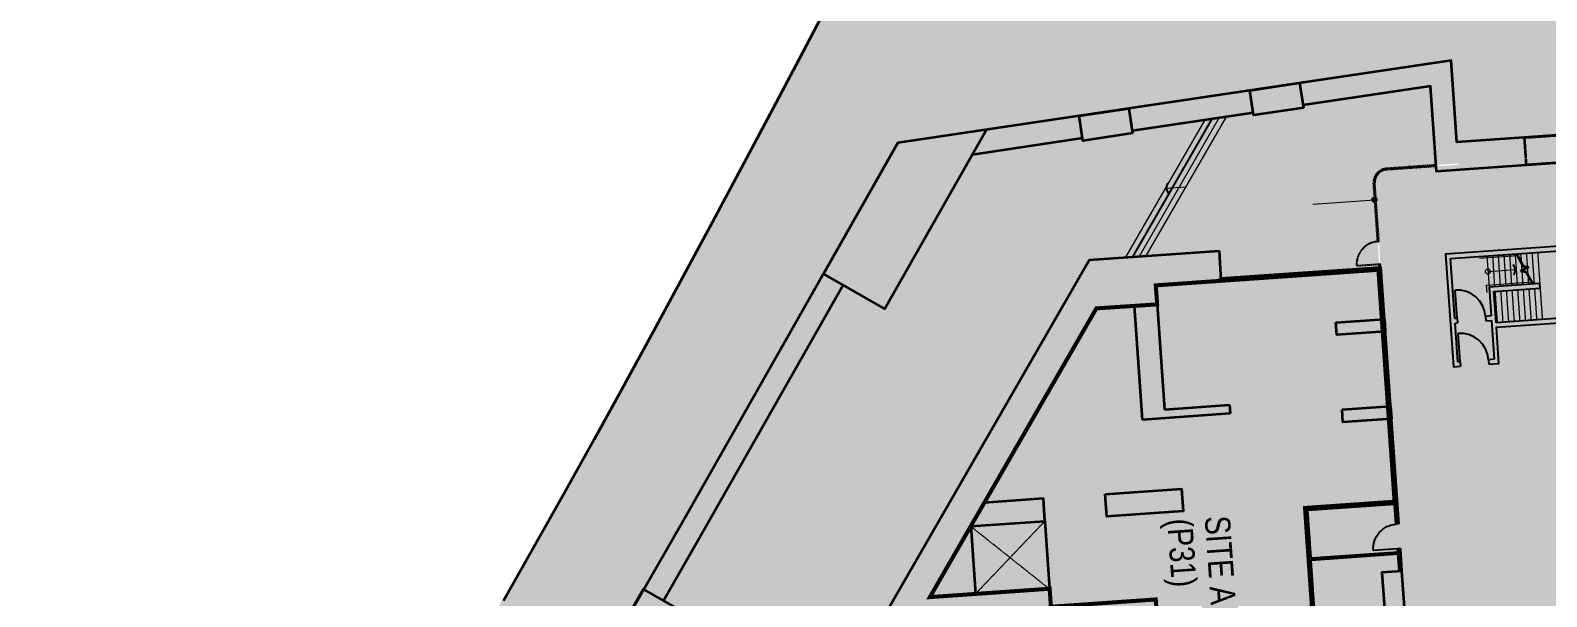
# Model space of a CAD drawing. Header units: millimetres. Extents: x 834311283 to 834708468, y 817882832 to 818197366.
# Drawn here: x 834553236 to 834613586, y 818122239 to 818144794 of the extents above; entities that cross this region are included whole.
import ezdxf

# ---------------------------------------------------------------- set-up
doc = ezdxf.new("R2010")
doc.units = ezdxf.units.MM
doc.header["$LTSCALE"] = 3
for name, pattern in [('3A61X-MSFP-P-CW1$0$HIDDEN', [0.375, 0.25, -0.125]), ('ACAD_ISO04W033', [10, 8, -1, 0, -1]), ('B0701', [2.34375, 1.5625, -0.78125]), ('DIVIDE', [1.25, 0.5, -0.25, 0, -0.25, 0, -0.25]), ('HIDDEN', [0.375, 0.25, -0.125])]:
    doc.linetypes.add(name, pattern=pattern)
for name, color, linetype in [('_DEVELOPMENT BOUNDARY', 96, 'DIVIDE'), ('_SUBLEASE LINE', 10, 'DIVIDE'), ('BD-CB-SOLID-DH', 251, 'Continuous'), ('UAJ-00XREF', 7, 'Continuous')]:
    doc.layers.add(name, color=color, linetype=linetype)
for name, color, linetype, lineweight in [('Hatch (LTC&CB)', 252, 'Continuous', 35), ('HATCH-SUBLEASE', 241, 'Continuous', 5), ('UAJ-00ANNO', 7, 'Continuous', 5), ('UAJ-05SYMB', 7, 'Continuous', 5), ('UAJ-22INWA-bw', 3, 'Continuous', 35), ('UAJ-22INWA-rc', 6, 'Continuous', 35), ('UAJ-23FLOR-h', 251, 'Continuous', 9), ('UAJ-23FLOR-y', 8, 'B0701', 9), ('UAJ-24STAI', 252, 'Continuous', 35), ('UAJ-24STAI-a', 9, 'Continuous', 13), ('UAJ-24STAI-x', 9, 'ACAD_ISO04W033', 5), ('UAJ-24STAI-y', 8, 'B0701', 9), ('UAJ-28STRU', 6, 'Continuous', 35), ('UAJ-32INFR', 7, 'Continuous', 25), ('UAJ-34RAIL-a', 1, 'Continuous', 13)]:
    doc.layers.add(name, color=color, linetype=linetype, lineweight=lineweight)
doc.styles.add('3A35X-MSFP-P-ISP2$0$STANDARD', font='arial.ttf', dxfattribs={"width": 0.8})
pattern_1 = [(49.000582, (835487679.3, 818164279.35), (-47.9244817, 41.6592613), [])]

# ---------------------------------------------------------------- blocks, each defined once
blk = doc.blocks.new('D1130')
blk.add_line((0, 0), (0, 1130))
blk.add_arc((0, 0), 1130, 0, 90)
blk = doc.blocks.new('D980')
at = {"flags": 128}
blk.add_lwpolyline([(0, 0), (0, 980, -0.414214), (980, 0)], format="xyb", dxfattribs=at)
blk = doc.blocks.new('GBP-LB02_LEV-6.53')
at = {"layer": 'BD-CB-SOLID-DH'}
h = blk.add_hatch(dxfattribs=at)
h.set_pattern_fill('ANSI31', color=256, scale=20)
h.set_pattern_definition([(48.998909, (834289811.07, 817716763.795), (-47.923265, 41.660661), [])])
h.paths.add_polyline_path([(834607126, 818133296), (834607026, 818133289), (834606888, 818135256), (834600488, 818134809), (834600482, 818134909), (834606981, 818135363)])
h = blk.add_hatch(dxfattribs=at)
h.set_pattern_fill('ANSI31', color=256, scale=20)
h.set_pattern_definition([(48.998909, (834447568.93, 817738548.83), (-47.923265, 41.660661), [])])
h.paths.add_polyline_path([(834607061, 818132790), (834607160, 818132797), (834607372, 818129822), (834607269, 818129815)])
h = blk.add_hatch(dxfattribs=at)
h.set_pattern_fill('ANSI31', color=256, scale=20, angle=360.00167, style=0)
h.set_pattern_definition(pattern_1)
h.paths.add_polyline_path([(834607764, 818124158), (834607665, 818124151), (834607727, 818123253), (834607827, 818123260)])
h.paths.add_polyline_path([(834607596, 818125128), (834607696, 818125135), (834607403, 818129323), (834607304, 818129316)])
h = blk.add_hatch(dxfattribs=at)
h.set_pattern_fill('ANSI31', color=256, scale=20, angle=360.00167, style=0)
h.set_pattern_definition([(49.000582, (834447568.93, 817738548.83), (-47.924482, 41.659261), [])])
h.paths.add_polyline_path([(834607541, 818125921), (834607534, 818126021), (834603968, 818125772), (834604318, 818120759), (834604418, 818120766), (834604074, 818125679)])
h = blk.add_hatch(dxfattribs=at)
h.set_pattern_fill('ANSI31', color=256, scale=20, angle=360.00167, style=0)
h.set_pattern_definition(pattern_1)
h.paths.add_polyline_path([(834607680, 818123926), (834607673, 818124026), (834604207, 818123784), (834604214, 818123684)])
at = {"layer": 'UAJ-05SYMB'}
h = blk.add_hatch(color=256, dxfattribs=at)
edge = h.paths.add_edge_path()
edge.add_arc((834606728, 818138046), 100, 0, 360)
at = {"layer": 'UAJ-23FLOR-h'}
h = blk.add_hatch(dxfattribs=at)
h.set_pattern_fill('EARTH', color=256, scale=180, angle=45)
h.set_pattern_definition([(48.99891, (833819452.5, 817786003.4), (-112.7269, 1612.5107), [1143, -1143]), (48.99891, (833819129, 817786284.6), (-112.7269, 1612.5107), [1143, -1143]), (48.99891, (833818805.5, 817786565.8), (-112.7269, 1612.5107), [1143, -1143]), (138.99891, (833818791.4, 817786767.3), (-1612.5107, -112.7269), [1143, -1143]), (138.99891, (833819072.6, 817787090.8), (-1612.5107, -112.7269), [1143, -1143]), (138.99891, (833819353.8, 817787414.3), (-1612.5107, -112.7269), [1143, -1143])])
h.paths.add_polyline_path([(834607546, 818192774), (834673233, 818197366), (834691374, 817937869), (834685588, 817937128), (834685106, 817940897), (834650588, 817936476), (834651070, 817932707), (834551919, 817920009), (834482027, 817893355), (834383076, 817886437), (834441506, 817949096), (834458454, 817967379), (834478638, 817989842), (834483448, 817995421), (834489787, 818002934), (834500656, 818016266), (834508244, 818025930), (834515684, 818035708), (834523692, 818046596), (834532219, 818058624), (834546606, 818080042), (834556457, 818095618), (834568418, 818115665), (834578622, 818133891), (834588349, 818152374), (834599173, 818174435)])
h.paths.add_polyline_path([(834640305, 818055633), (834646291, 818056052), (834642792, 818105911), (834636807, 818105492), (834634252, 818142031), (834610016, 818140337), (834609788, 818143597), (834587769, 818140310), (834567221, 818104370), (834565437, 818101393), (834564610, 818100024), (834562785, 818096939), (834556654, 818087091), (834555720, 818085607), (834554860, 818084258), (834550876, 818078006), (834545205, 818069586), (834542258, 818065226), (834541363, 818063900), (834537651, 818058369), (834531078, 818048811), (834524249, 818039614), (834520785, 818034889), (834515055, 818027076), (834507324, 818017200), (834503054, 818011762), (834508702, 817930984), (834535272, 817933687), (834599035, 817940173), (834631909, 817943517), (834645776, 817944928), (834645137, 817954063), (834645033, 817955560), (834644308, 817965929), (834644203, 817967425), (834643506, 817977407), (834643401, 817978903), (834642524, 817991453), (834642419, 817992949), (834641155, 818011284), (834643399, 818011441)], flags=16)
h.paths.add_polyline_path([(834450838, 817950882), (834498826, 817954237), (834500065, 817936520), (834506621, 817936978), (834507095, 817930195), (834500539, 817929736), (834500559, 817929437), (834452572, 817926082)], flags=16)
at = {"layer": 'UAJ-24STAI-x'}
for points in [[(834598480, 818138696), (834598414, 818138491), (834598507, 818138297), (834598543, 818138315), (834598457, 818138494), (834598518, 818138684)], [(834612305, 818135061), (834612371, 818135266), (834612277, 818135460), (834612241, 818135442), (834612328, 818135263), (834612267, 818135073)]]:
    blk.add_hatch(color=256, dxfattribs=at).paths.add_polyline_path(points)
blk.add_line((834597109, 818135777), (834600273, 818141267))
at = {"layer": 'UAJ-05SYMB'}
blk.add_line((834604281, 818137875), (834606728, 818138046), dxfattribs=at)
blk.add_circle((834606728, 818138046), 100, dxfattribs=at)
at = {"layer": 'UAJ-22INWA-bw', "lineweight": -3}
for p, q in [((834604207, 818123784), (834607673, 818124026)), ((834607680, 818123926), (834604214, 818123684))]:
    blk.add_line(p, q, dxfattribs=at)
for points in [[(834604318, 818120759), (834603968, 818125772), (834607534, 818126021)], [(834604207, 818123784), (834604074, 818125679), (834607541, 818125921)], [(834604418, 818120766), (834604214, 818123684)]]:
    blk.add_lwpolyline(points, dxfattribs=at)
at = {"layer": 'UAJ-22INWA-rc', "lineweight": -3}
for p, q in [((834609758, 818135710), (834614671, 818136053)), ((834609926, 818133316), (834609758, 818135710)), ((834613312, 818134705), (834611292, 818134564)), ((834611292, 818134564), (834611372, 818133417)), ((834613324, 818134526), (834613312, 818134705)), ((834611484, 818134397), (834613324, 818134526)), ((834611571, 818133150), (834611484, 818134397)), ((834611372, 818133417), (834611153, 818133401)), ((834611153, 818133401), (834611165, 818133222)), ((834614858, 818133380), (834611571, 818133150)), ((834610025, 818133323), (834609926, 818133316)), ((834609938, 818133136), (834610038, 818133143)), ((834610046, 818131590), (834609938, 818133136)), ((834610025, 818133323), (834610038, 818133143)), ((834611165, 818133222), (834611385, 818133237)), ((834611385, 818133237), (834611493, 818131691)), ((834610146, 818131597), (834610046, 818131590)), ((834610146, 818131597), (834610159, 818131417)), ((834611493, 818131691), (834611273, 818131676)), ((834611273, 818131676), (834611286, 818131496)), ((834607696, 818125135), (834607596, 818125128)), ((834607764, 818124158), (834607665, 818124151))]:
    blk.add_line(p, q, dxfattribs=at)
at = {"layer": 'UAJ-22INWA-rc'}
for p, q in [((834600617, 818134918), (834606981, 818135363)), ((834600624, 818134818), (834606888, 818135256)), ((834607026, 818133289), (834606888, 818135256)), ((834607696, 818125135), (834606981, 818135363)), ((834607269, 818129815), (834607061, 818132790)), ((834607596, 818125128), (834607304, 818129316)), ((834607727, 818123253), (834607665, 818124151)), ((834607827, 818123260), (834607764, 818124158))]:
    blk.add_line(p, q, dxfattribs=at)
blk.add_lwpolyline([(834584971, 818145822), (834583832, 818143645), (834582686, 818141471), (834581533, 818139300), (834580374, 818137134), (834579208, 818134970), (834578035, 818132811), (834576856, 818130655), (834575670, 818128502), (834574478, 818126354), (834573279, 818124209), (834572074, 818122067)], dxfattribs=at)
at = {"layer": 'UAJ-22INWA-rc', "lineweight": -3, "flags": 128}
blk.add_lwpolyline([(834611286, 818131496), (834611685, 818131524), (834611584, 818132970), (834615050, 818133213), (834614838, 818136245), (834609566, 818135877), (834609879, 818131398), (834610159, 818131417)], dxfattribs=at)
at = {"layer": 'UAJ-24STAI'}
blk.add_lwpolyline([(834612379, 818135893), (834612653, 818135399), (834612850, 818135365), (834612577, 818135214), (834612774, 818135180), (834613048, 818134687)], dxfattribs=at)
at = {"layer": 'UAJ-24STAI-a'}
for p, q in [((834596839, 818135758), (834599989, 818141224)), ((834597380, 818135796), (834600557, 818141309)), ((834597650, 818135814), (834600841, 818141352)), ((834599225, 818138548), (834598414, 818138491)), ((834611248, 818135187), (834612371, 818135266))]:
    blk.add_line(p, q, dxfattribs=at)
for points in [[(834611205, 818135811), (834611292, 818134564)], [(834611429, 818135827), (834611516, 818134580)], [(834611654, 818135842), (834611741, 818134595)], [(834611878, 818135858), (834611965, 818134611)], [(834612103, 818135874), (834612190, 818134627)], [(834612339, 818135724), (834612414, 818134642)], [(834612577, 818135535), (834612639, 818134658)], [(834612835, 818135069), (834612863, 818134674)]]:
    blk.add_lwpolyline(points, dxfattribs=at)
blk.add_circle((834611248, 818135187, 0), 100, dxfattribs=at)
at = {"layer": 'UAJ-24STAI-x'}
for points in [[(834598480, 818138696), (834598414, 818138491), (834598507, 818138297), (834598543, 818138315), (834598457, 818138494), (834598518, 818138684)], [(834612305, 818135061), (834612371, 818135266), (834612277, 818135460), (834612241, 818135442), (834612328, 818135263), (834612267, 818135073)]]:
    blk.add_lwpolyline(points, close=True, dxfattribs=at)
at = {"layer": 'UAJ-24STAI-y', "ltscale": 0.25}
for points in [[(834612327, 818135889), (834612339, 818135724)], [(834612552, 818135905), (834612577, 818135535)], [(834612776, 818135921), (834612835, 818135069)], [(834613000, 818135936), (834613087, 818134689)], [(834613225, 818135952), (834613312, 818134705)], [(834611529, 818134400), (834611616, 818133153)], [(834611753, 818134416), (834611840, 818133169)], [(834611978, 818134432), (834612065, 818133185)], [(834612202, 818134447), (834612289, 818133200)], [(834612427, 818134463), (834612514, 818133216)], [(834612651, 818134479), (834612738, 818133232)], [(834612876, 818134494), (834612963, 818133247)], [(834613100, 818134510), (834613187, 818133263)], [(834613324, 818134526), (834613412, 818133279)]]:
    blk.add_lwpolyline(points, dxfattribs=at)
at = {"layer": 'UAJ-32INFR', "linetype": 'HIDDEN', "lineweight": -2}
for p, q in [((834609178, 818139427), (834607208, 818139288)), ((834609181, 818139377), (834607211, 818139239)), ((834606860, 818136382), (834606698, 818138701)), ((834606910, 818136386), (834606747, 818138705)), ((834606860, 818136382), (834606910, 818136386)), ((834606922, 818135484), (834606972, 818135488)), ((834606931, 818135360), (834606922, 818135484)), ((834606981, 818135363), (834606972, 818135488))]:
    blk.add_line(p, q, dxfattribs=at)
at = {"layer": 'UAJ-32INFR', "linetype": 'HIDDEN', "lineweight": -2, "flags": 128}
blk.add_lwpolyline([(834606860, 818136382, 0.414214), (834606025, 818135422), (834606922, 818135484)], format="xyb", dxfattribs=at)
at = {"layer": 'UAJ-32INFR', "linetype": 'HIDDEN', "lineweight": -2}
for radius in [550, 500]:
    blk.add_arc((834607246, 818138740), radius, 94.01918, 183.99891, dxfattribs=at)
at = {"layer": 'UAJ-34RAIL-a'}
for p, q in [((834612427, 818135806, 0), (834610912, 818135700, 0)), ((834611196, 818134647), (834612999, 818134773)), ((834611217, 818134348), (834611196, 818134647))]:
    blk.add_line(p, q, dxfattribs=at)
at = {"layer": 'UAJ-32INFR', "lineweight": -2}
for name, p, rotation in [('D1130', (834610025, 818133323), 3.998908530096797), ('D1130', (834610146, 818131597), 3.998908530096797), ('D980', (834607665, 818124151), 93.9989085300968)]:
    blk.add_blockref(name, p, dxfattribs=dict(at, rotation=rotation))
blk = doc.blocks.new('GBP-STR-B02-L1')
at = {"layer": 'UAJ-28STRU', "ltscale": 2}
for p, q in [((834595395, 818135657), (834600546, 818136017)), ((834600546, 818136017), (834600624, 818134818)), ((834600624, 818134818), (834598030, 818134637)), ((834598030, 818134637), (834598375, 818129699)), ((834597185, 818133826), (834595664, 818133720)), ((834597502, 818129288), (834597185, 818133826)), ((834598375, 818129699), (834600969, 818129881)), ((834600969, 818129881), (834600993, 818129532)), ((834600993, 818129532), (834597502, 818129288))]:
    blk.add_line(p, q, dxfattribs=at)
at = {"layer": 'UAJ-28STRU'}
for points in [[(834536347, 818056474), (834532382, 818050706), (834515006, 818027008), (834503078, 818011765), (834508702, 817930984), (834645776, 817944928), (834641138, 818011268), (834643382, 818011425), (834640293, 818055614), (834646279, 818056033), (834642792, 818105911), (834636806, 818105492), (834634252, 818142031), (834610016, 818140337), (834609788, 818143597), (834587769, 818140310), (834579234, 818125278), (834567221, 818104370), (834566712, 818103505), (834561579, 818095002), (834556163, 818086302), (834550876, 818078006), (834550325, 818077167), (834536346, 818056473)], [(834641076, 818012166), (834642422, 818012260), (834639333, 818056449), (834645318, 818056868), (834641957, 818104950), (834635971, 818104532), (834633431, 818140871), (834624802, 818140268), (834624152, 818139521), (834622357, 818139395), (834621610, 818140045), (834609195, 818139177), (834608958, 818142563), (834603887, 818141806)], [(834601909, 818141511), (834597084, 818140791)], [(834595106, 818140495), (834590723, 818139841)], [(834585588, 818134646), (834580016, 818124834)]]:
    blk.add_lwpolyline(points, dxfattribs=at)
blk.add_lwpolyline([(834603902, 818141707), (834601924, 818141412), (834601776, 818142401), (834603754, 818142696)], close=True, dxfattribs=at)
at = {"layer": 'UAJ-28STRU', "elevation": 0}
for points in [[(834597098, 818140692), (834595120, 818140396), (834594973, 818141386), (834596951, 818141681)], [(834605195, 818133161), (834607126, 818133296), (834607160, 818132797), (834605230, 818132662)], [(834605441, 818129687), (834607372, 818129822), (834607407, 818129323), (834605476, 818129188)]]:
    blk.add_lwpolyline(points, close=True, dxfattribs=at)
at = {"layer": 'UAJ-28STRU', "ltscale": 2}
for points in [[(834591287, 818140835), (834587240, 818133708), (834584805, 818135091), (834587769, 818140310)], [(834595395, 818135657), (834586098, 818119523), (834587138, 818118924), (834588496, 818121282), (834593867, 818121657), (834593805, 818122555), (834589038, 818122222), (834590663, 818125042), (834593616, 818125248), (834593554, 818126146), (834591205, 818125982), (834595664, 818133720)], [(834590663, 818125042), (834590852, 818122349)], [(834593616, 818125248), (834593805, 818122555)], [(834571220, 818111331), (834577625, 818122535), (834579950, 818121214), (834573532, 818110019), (834571220, 818111332)]]:
    blk.add_lwpolyline(points, dxfattribs=at)
at = {"layer": 'UAJ-28STRU', "linetype": '3A61X-MSFP-P-CW1$0$HIDDEN', "ltscale": 20, "elevation": 0}
blk.add_lwpolyline([(834612705, 818140525), (834616695, 818140804), (834616772, 818139707), (834612781, 818139428)], close=True, dxfattribs=at)
at = {"layer": 'UAJ-28STRU', "ltscale": 2, "flags": 128}
for points in [[(834596020, 818126327), (834599052, 818126539), (834599115, 818125641), (834596082, 818125429)], [(834607193, 818120860), (834607991, 818120915), (834607827, 818123260), (834607029, 818123204)]]:
    blk.add_lwpolyline(points, close=True, dxfattribs=at)
at = {"layer": 'UAJ-28STRU', "ltscale": 25}
blk.add_lwpolyline([(834580014, 818124830), (834578432, 818122076)], dxfattribs=at)

msp = doc.modelspace()

# ---------------------------------------------------------------- hatches: boundary and pattern name
at = {"layer": 'Hatch (LTC&CB)'}
h = msp.add_hatch(color=256, dxfattribs=at)
h.dxf.hatch_style = 1
h.paths.add_polyline_path([(834580721, 818108358), (834581346, 818099413), (834587356, 818099833), (834586514, 818111879), (834593090, 818112338), (834592853, 818115723), (834592754, 818115717), (834592646, 818117262), (834585910, 818116794), (834584138, 818113719)], flags=16)
edge = h.paths.add_edge_path()
edge.add_line((834595700, 818117742), (834595838, 818118351))
edge.add_line((834595838, 818118351), (834597125, 818117853))
edge.add_line((834597125, 818117853), (834597253, 818116025))
edge.add_line((834597253, 818116025), (834598450, 818116109))
edge.add_line((834598450, 818116109), (834598029, 818122129))
edge.add_line((834598029, 818122129), (834596912, 818122050))
edge.add_line((834596912, 818122050), (834593855, 818121837))
edge.add_line((834593855, 818121837), (834593805, 818122555))
edge.add_line((834593805, 818122555), (834589038, 818122222))
edge.add_line((834589038, 818122222), (834591205, 818125982))
edge.add_line((834591205, 818125982), (834595664, 818133720))
edge.add_line((834595664, 818133720), (834598083, 818133879))
edge.add_line((834598083, 818133879), (834598030, 818134637))
edge.add_line((834598030, 818134637), (834606931, 818135360))
edge.add_line((834606931, 818135360), (834606698, 818138701))
edge.add_arc((834607246, 818138740), 550, 94.01918, 183.99891, ccw=False)
edge.add_line((834607208, 818139288), (834610075, 818139490))
edge.add_line((834610075, 818139490), (834609788, 818143597))
edge.add_line((834609788, 818143597), (834587770, 818140310))
edge.add_line((834587770, 818140310), (834584806, 818135091))
edge.add_line((834584806, 818135091), (834579234, 818125278))
edge.add_line((834579234, 818125278), (834575704, 818119134))
edge.add_line((834575704, 818119134), (834571221, 818111331))
edge.add_line((834571221, 818111331), (834567221, 818104370))
edge.add_line((834567221, 818104370), (834565437, 818101393))
edge.add_line((834565437, 818101393), (834564610, 818100024))
edge.add_line((834564610, 818100024), (834561579, 818095002))
edge.add_line((834561579, 818095002), (834556654, 818087091))
edge.add_line((834556654, 818087091), (834555720, 818085607))
edge.add_line((834555720, 818085607), (834554860, 818084258))
edge.add_line((834554860, 818084258), (834553942, 818082817))
edge.add_line((834553942, 818082817), (834559778, 818078810))
edge.add_line((834559778, 818078810), (834564743, 818086870))
edge.add_line((834564743, 818086870), (834564751, 818086762))
edge.add_line((834564751, 818086762), (834564812, 818085880))
edge.add_line((834564812, 818085880), (834565967, 818085960))
edge.add_line((834565967, 818085960), (834566366, 818086587))
edge.add_line((834566366, 818086587), (834571387, 818086938))
edge.add_line((834571387, 818086938), (834571226, 818089242))
edge.add_line((834571226, 818089242), (834572187, 818089310))
edge.add_line((834572187, 818089310), (834573789, 818091822))
edge.add_line((834573789, 818091822), (834570732, 818093770))
edge.add_line((834570732, 818093770), (834572927, 818097212))
edge.add_line((834572927, 818097212), (834574443, 818096604))
edge.add_line((834574443, 818096604), (834575331, 818097960))
edge.add_line((834575331, 818097960), (834574342, 818096456))
edge.add_line((834574342, 818096456), (834576100, 818095810))
edge.add_line((834576100, 818095810), (834574490, 818093284))
edge.add_line((834574490, 818093284), (834576181, 818092206))
edge.add_line((834576181, 818092206), (834573977, 818088750))
edge.add_line((834573977, 818088750), (834574091, 818087127))
edge.add_line((834574091, 818087127), (834590120, 818088248))
edge.add_line((834590120, 818088248), (834589861, 818091963))
edge.add_line((834589861, 818091963), (834589761, 818091957))
edge.add_line((834589761, 818091957), (834588467, 818110461))
edge.add_line((834588467, 818110461), (834603531, 818111514))
edge.add_line((834603531, 818111514), (834603423, 818113061))
edge.add_line((834603423, 818113061), (834594637, 818112446))
edge.add_line((834594637, 818112446), (834594226, 818118318))
edge.add_line((834594226, 818118318), (834595700, 818117742))
h = msp.add_hatch(color=256, dxfattribs=at)
h.dxf.hatch_style = 1
edge = h.paths.add_edge_path()
edge.add_line((834603047, 818120570), (834603570, 818113072))
edge.add_line((834603570, 818113072), (834603521, 818113068))
edge.add_line((834603521, 818113068), (834605031, 818091446))
edge.add_line((834605031, 818091446), (834596062, 818090819))
edge.add_line((834596062, 818090819), (834594349, 818091048))
edge.add_line((834594349, 818091048), (834594264, 818092273))
edge.add_line((834594264, 818092273), (834589857, 818091965))
edge.add_line((834589857, 818091965), (834590118, 818088245))
edge.add_line((834590118, 818088245), (834566364, 818086585))
edge.add_line((834566364, 818086585), (834565963, 818085964))
edge.add_line((834565963, 818085964), (834564808, 818085883))
edge.add_line((834564808, 818085883), (834564739, 818086873))
edge.add_line((834564739, 818086873), (834559773, 818078813))
edge.add_line((834559773, 818078813), (834559653, 818078627))
edge.add_line((834559653, 818078627), (834555592, 818072336))
edge.add_line((834555592, 818072336), (834556601, 818057889))
edge.add_line((834556601, 818057889), (834583392, 818059760))
edge.add_line((834583392, 818059760), (834583741, 818054774))
edge.add_line((834583741, 818054774), (834585730, 818054912))
edge.add_line((834585730, 818054912), (834585919, 818052210))
edge.add_line((834585919, 818052210), (834593655, 818052750))
edge.add_line((834593655, 818052750), (834593525, 818054626))
edge.add_line((834593525, 818054626), (834595685, 818054828))
edge.add_line((834595685, 818054828), (834595642, 818055446))
edge.add_line((834595642, 818055446), (834603574, 818056000))
edge.add_line((834603574, 818056000), (834603593, 818055728))
edge.add_line((834603593, 818055728), (834609150, 818056113))
edge.add_line((834609150, 818056113), (834609962, 818044500))
edge.add_line((834609962, 818044500), (834607597, 818044334))
edge.add_line((834607597, 818044334), (834607738, 818042319))
edge.add_line((834607738, 818042319), (834607189, 818042281))
edge.add_line((834607189, 818042281), (834607247, 818041453))
edge.add_line((834607247, 818041453), (834606779, 818041420))
edge.add_line((834606779, 818041420), (834606918, 818039425))
edge.add_line((834606918, 818039425), (834607936, 818039496))
edge.add_line((834607936, 818039496), (834609051, 818023533))
edge.add_line((834609051, 818023533), (834608233, 818023475))
edge.add_line((834608233, 818023475), (834608347, 818021882))
edge.add_line((834608347, 818021882), (834608686, 818021906))
edge.add_line((834608686, 818021906), (834608837, 818019761))
edge.add_line((834608837, 818019761), (834612673, 818020030))
edge.add_line((834612673, 818020030), (834619051, 818014484))
edge.add_line((834619051, 818014484), (834622899, 817959375))
edge.add_line((834622899, 817959375), (834621610, 817959285))
edge.add_line((834621610, 817959285), (834622040, 817953164))
edge.add_line((834622040, 817953164), (834631457, 817953822))
edge.add_line((834631457, 817953822), (834632946, 817954032))
edge.add_line((834632946, 817954032), (834645067, 817954878))
edge.add_line((834645067, 817954878), (834643180, 817981888))
edge.add_line((834643180, 817981888), (834641146, 818011281))
edge.add_line((834641146, 818011281), (834643373, 818011422))
edge.add_line((834643373, 818011422), (834640287, 818055612))
edge.add_line((834640287, 818055612), (834646272, 818056030))
edge.add_line((834646272, 818056030), (834642797, 818105927))
edge.add_line((834642797, 818105927), (834636811, 818105508))
edge.add_line((834636811, 818105508), (834634252, 818142030))
edge.add_line((834634252, 818142030), (834610016, 818140337))
edge.add_line((834610016, 818140337), (834610079, 818139439))
edge.add_line((834610079, 818139439), (834607209, 818139236))
edge.add_arc((834607244, 818138737), 500, 94.01918, 183.99891)
edge.add_line((834606745, 818138703), (834607638, 818125926))
edge.add_line((834607638, 818125926), (834604073, 818125680))
edge.add_line((834604073, 818125680), (834604423, 818120667))
edge.add_line((834604423, 818120667), (834603047, 818120570))
at = {"layer": 'HATCH-SUBLEASE'}
h = msp.add_hatch(color=256, dxfattribs=at)
h.dxf.hatch_style = 1
h.paths.add_polyline_path([(834606888, 818135256), (834598030, 818134637), (834598083, 818133879), (834595664, 818133720), (834591205, 818125982), (834589038, 818122222), (834590982, 818122349), (834593805, 818122555), (834593855, 818121837), (834596912, 818122050), (834598029, 818122129), (834598450, 818116109), (834597253, 818116025), (834597133, 818117747), (834595846, 818118241), (834595706, 818117647), (834594419, 818118141), (834594809, 818112559), (834603416, 818113160), (834602892, 818120659), (834604318, 818120759), (834603968, 818125772), (834607534, 818126021)])

# ---------------------------------------------------------------- linework, layer by layer
at = {"layer": '_DEVELOPMENT BOUNDARY', "const_width": 160}
msp.add_lwpolyline([(834606888, 818135256), (834598030, 818134637), (834598083, 818133879), (834595664, 818133720), (834591205, 818125982), (834589038, 818122222), (834593805, 818122555), (834593855, 818121837), (834596912, 818122050), (834598029, 818122129), (834598450, 818116109), (834597253, 818116025), (834597133, 818117747), (834595846, 818118241), (834595706, 818117647), (834594419, 818118141), (834594809, 818112559), (834603416, 818113160), (834602892, 818120659), (834604318, 818120759), (834603968, 818125772), (834607534, 818126021)], close=True, dxfattribs=at)
at = {"layer": '_SUBLEASE LINE', "const_width": 160}
msp.add_lwpolyline([(834606888, 818135256), (834598030, 818134637), (834598083, 818133879), (834595664, 818133720), (834591205, 818125982), (834589038, 818122222), (834593805, 818122555), (834593855, 818121837), (834598029, 818122129), (834598450, 818116109), (834597253, 818116025), (834597133, 818117747), (834595846, 818118241), (834595706, 818117647), (834594419, 818118141), (834594809, 818112559), (834603416, 818113160), (834602892, 818120659), (834604318, 818120759), (834603968, 818125772), (834607534, 818126021)], close=True, dxfattribs=at)
at = {"layer": 'UAJ-23FLOR-y'}
for points in [[(834590663, 818125042), (834593806, 818122541)], [(834590852, 818122349), (834593616, 818125248)]]:
    msp.add_lwpolyline(points, dxfattribs=at)

# ---------------------------------------------------------------- block references
at = {"layer": 'UAJ-00XREF'}
for name in ['GBP-LB02_LEV-6.53', 'GBP-STR-B02-L1']:
    msp.add_blockref(name, (0, 0), dxfattribs=at)

# ---------------------------------------------------------------- texts
at = {"layer": 'UAJ-00ANNO', "style": '3A35X-MSFP-P-ISP2$0$STANDARD', "width": 0.8}
for s, p in [('(P31)', (834598479, 818125317)), ('SITE A', (834599975, 818125422))]:
    msp.add_text(s, height=1000, rotation=273.99868, dxfattribs=at).set_placement(p)

doc.saveas('drawing.dxf')
